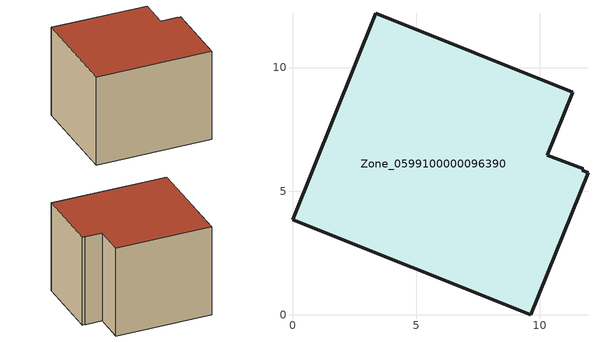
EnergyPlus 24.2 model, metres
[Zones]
Zone_0599100000096390
 floor ground (C_G): 0,3.85 3.36,12.2 11.33,9 10.31,6.46 11.75,5.92 11.72,5.84 11.95,5.75 9.64,0 z0
 wall outside (C_F): 3.36,12.2 0,3.85 9.64,0 11.95,5.75 11.72,5.84 11.75,5.92 10.31,6.46 11.33,9 3.36,12.2 z0:8.29
 roof outside (C_R): 11.95,5.75 11.72,5.84 11.75,5.92 10.31,6.46 11.33,9 3.36,12.2 0,3.85 9.64,0 z8.29
[BUILDING]
Pand.0599100000096390: North Axis=0; Terrain=City; Loads Convergence Tolerance Value=0.04; Temperature Convergence Tolerance Value=0.4; Solar Distribution=FullExterior; Maximum Number of Warmup Days=25; Minimum Number of Warmup Days=1
[Site:Location]
Rotterdam.The.Hague.AP_ZH_NLD Design_Conditions: Latitude=51.96; Longitude=4.45; Time Zone=1; Elevation=-4.5
[SITE:GROUNDTEMPERATURE:BUILDINGSURFACE]
18, 18, 18, 18, 18, 18, 18, 18, 18, 18, 18, 18
[MATERIAL] Thermal Absorptance=0.9; Solar Absorptance=0.7; Visible Absorptance=0.7
Name | Roughness | Thickness | Conductivity | Density | Specific Heat
G.TC.1975-1991 | MediumSmooth | 0.15 | 0.288461 | 540 | 1210
F.TC.1975-1991 | Rough | 0.3 | 0.230769 | 1920 | 840
R.TC.1975-1991 | MediumRough | 0.2 | 0.153846 | 1500 | 1000
[CONSTRUCTION]
C_G: G.TC.1975-1991
C_F: F.TC.1975-1991
C_R: R.TC.1975-1991
[ZONE]
Zone_0599100000096390: Type=1; Multiplier=1; Ceiling Height=Autocalculate; Volume=Autocalculate; Floor Area=autocalculate; Part of Total Floor Area=Yes
[ZONEINFILTRATION:DESIGNFLOWRATE]
Infil_Zone_0599100000096390: Zone or ZoneList or Space or SpaceList=Zone_0599100000096390; Schedule=AlwaysOn; Design Flow Rate Calculation Method=Flow/Area; Flow Rate per Floor Area=0.003; Constant Term Coefficient=1; Temperature Term Coefficient=0; Velocity Term Coefficient=0; Velocity Squared Term Coefficient=0
[HVACTEMPLATE:ZONE:IDEALLOADSAIRSYSTEM]
Zone_0599100000096390: Maximum Heating Supply Air Temperature=50; Minimum Cooling Supply Air Temperature=13; Maximum Heating Supply Air Humidity Ratio=0.0156; Minimum Cooling Supply Air Humidity Ratio=0.0077; Heating Limit=NoLimit; Cooling Limit=NoLimit; Dehumidification Control Type=ConstantSensibleHeatRatio; Cooling Sensible Heat Ratio=0.7; Dehumidification Setpoint=60; Humidification Control Type=None; Humidification Setpoint=30; Outdoor Air Method=None; Outdoor Air Flow Rate per Person=0.00944; Outdoor Air Flow Rate per Zone Floor Area=0; Outdoor Air Flow Rate per Zone=0; Demand Controlled Ventilation Type=None; Outdoor Air Economizer Type=NoEconomizer; Heat Recovery Type=None; Sensible Heat Recovery Effectiveness=0.7; Latent Heat Recovery Effectiveness=0.65
[ZONECONTROL:THERMOSTAT]
ThermostatControl_Zone_0599100000096390: Zone or ZoneList=Zone_0599100000096390; Control Type Schedule=DualSetpointControlType; Control 1=Thermostat_Zone_0599100000096390; Temperature Difference Between Cutout And Setpoint=0
[THERMOSTATSETPOINT:DUALSETPOINT]
Thermostat_Zone_0599100000096390: Heating Setpoint Temperature Schedule=HeatingSetpoint_Zone_0599100000096390; Cooling Setpoint Temperature Schedule=CoolingSetpoint_Zone_0599100000096390
[SCHEDULE:COMPACT]
HeatingSetpoint_Zone_0599100000096390: Through: 12/31, For: AllDays, Until: 24:00, 21
CoolingSetpoint_Zone_0599100000096390: Through: 12/31, For: AllDays, Until: 24:00, 24
DualSetpointControlType: Through: 12/31, For: AllDays, Until: 24:00, 4
AlwaysOn: Through: 12/31, For: AllDays, Until: 24:00, 1
